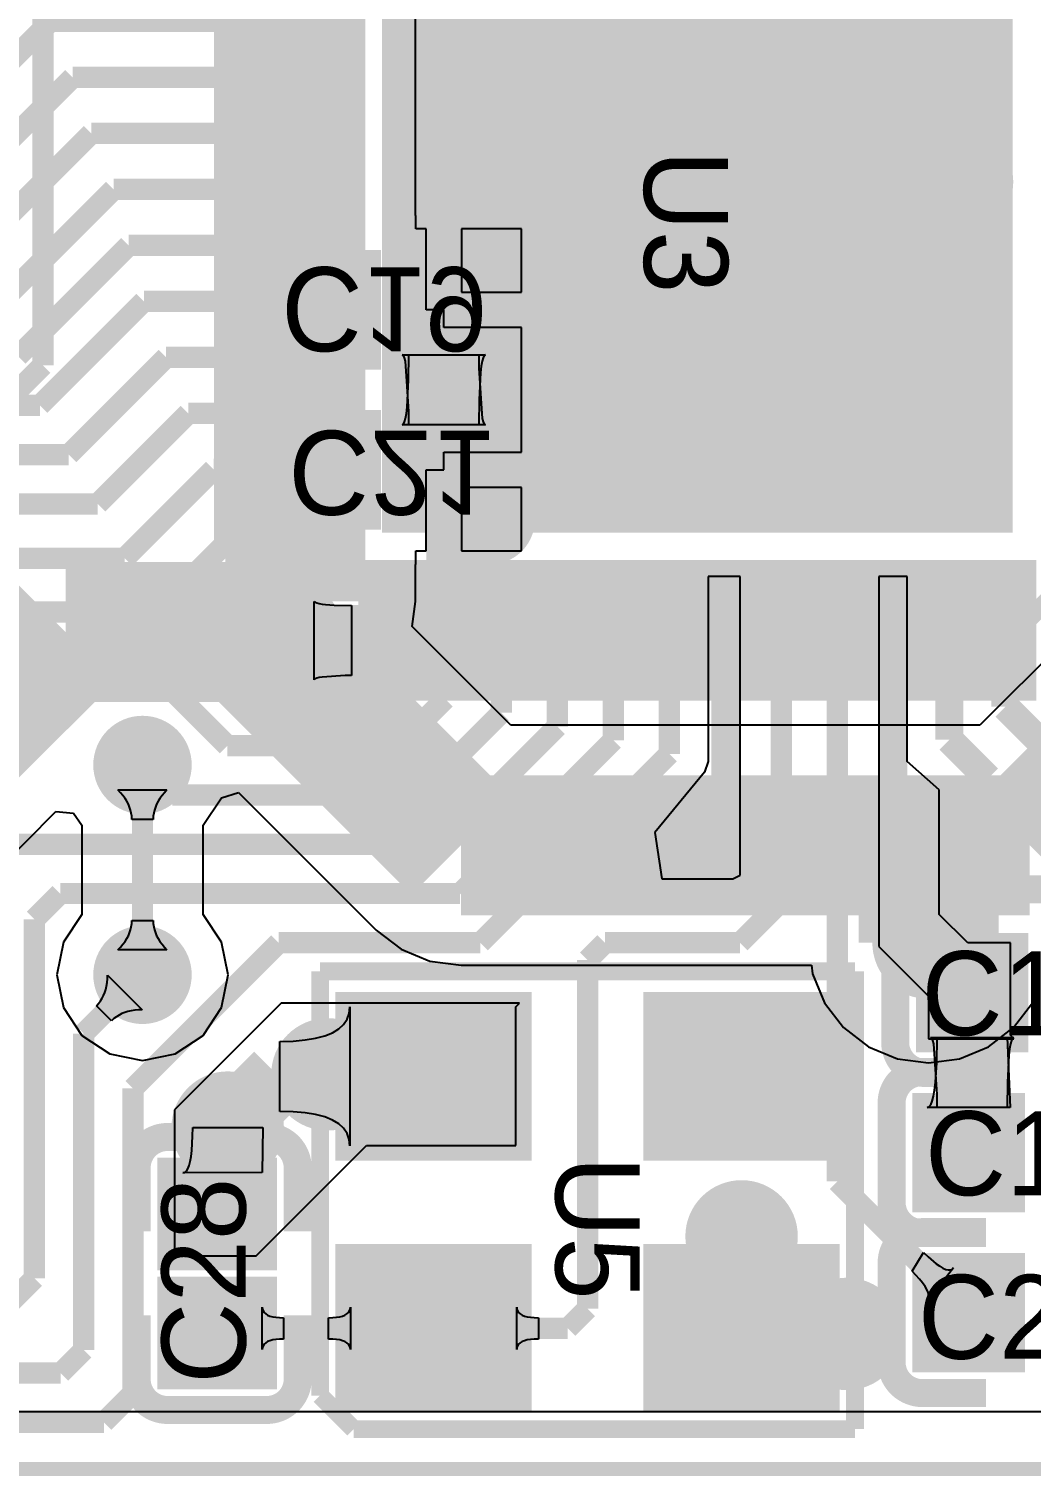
# Model space of a CAD drawing. Extents: x 40.9 to 121.6, y 83.2 to 120.
# Drawn here: x 98.6 to 105.76, y 83.77 to 94.11 of the extents above; entities that cross this region are included whole.
import ezdxf

# ---------------------------------------------------------------- set-up
doc = ezdxf.new("R2010")
doc.units = 0
for name, color, linetype in [('BOTTOMLAYER', 5, 'CONTINUOUS'), ('BOTTOMOVERLAY', 54, 'CONTINUOUS'), ('BOTTOMPASTE', 16, 'CONTINUOUS'), ('BOTTOMSOLDER', 6, 'CONTINUOUS'), ('KEEPOUTLAYER', 6, 'CONTINUOUS'), ('MULTILAYER', 9, 'CONTINUOUS'), ('TOPLAYER', 1, 'CONTINUOUS'), ('TOPOVERLAY', 2, 'CONTINUOUS'), ('TOPPASTE', 8, 'CONTINUOUS'), ('TOPSOLDER', 216, 'CONTINUOUS')]:
    doc.layers.add(name, color=color, linetype=linetype)

msp = doc.modelspace()

# ---------------------------------------------------------------- linework, layer by layer
at = {"layer": 'BOTTOMLAYER'}
for p, q in [((101.365134, 92.775397), (101.365134, 96.29188)), ((101.367798, 92.775397), (101.365134, 92.775397)), ((101.367798, 92.679398), (101.367798, 92.775397)), ((101.4408, 92.679398), (101.367798, 92.679398)), ((101.4408, 92.100397), (101.4408, 92.679398)), ((102.1218, 92.679398), (101.6948, 92.679398)), ((101.6948, 92.679398), (101.6948, 92.227397)), ((102.1218, 92.227397), (102.1218, 92.679398)), ((101.6948, 92.227397), (102.1218, 92.227397)), ((101.5678, 92.100397), (101.4408, 92.100397)), ((101.5678, 91.973397), (101.5678, 92.100397)), ((102.1218, 91.973397), (101.5678, 91.973397)), ((102.1218, 91.521397), (102.1218, 91.973397)), ((101.27977, 91.773446), (101.270849, 91.778445)), ((101.270849, 91.778445), (101.864752, 91.778445)), ((101.287753, 91.758445), (101.27977, 91.773446)), ((101.294794, 91.733446), (101.287753, 91.758445)), ((101.317331, 91.373447), (101.294794, 91.733446)), ((101.315924, 91.599355), (101.317801, 91.779354)), ((101.317801, 91.779354), (101.8178, 91.779354)), ((101.8178, 91.779354), (101.81827, 91.684353)), ((101.834704, 91.698445), (101.829537, 91.653446)), ((101.840807, 91.733446), (101.834704, 91.698445)), ((101.847848, 91.758445), (101.840807, 91.733446)), ((101.855831, 91.773446), (101.847848, 91.758445)), ((101.864752, 91.778445), (101.855831, 91.773446)), ((101.306064, 91.404354), (101.315924, 91.599355)), ((101.81827, 91.684353), (101.840807, 91.324354)), ((101.829537, 91.653446), (101.819677, 91.458445)), ((102.1218, 91.084403), (102.1218, 91.521397)), ((101.300897, 91.359355), (101.306064, 91.404354)), ((101.819677, 91.458445), (101.8178, 91.278446)), ((101.270849, 91.279355), (101.27977, 91.284354)), ((101.864752, 91.279355), (101.270849, 91.279355)), ((101.27977, 91.284354), (101.287753, 91.299355)), ((101.287753, 91.299355), (101.294794, 91.324354)), ((101.294794, 91.324354), (101.300897, 91.359355)), ((101.317801, 91.278446), (101.317331, 91.373447)), ((101.8178, 91.278446), (101.317801, 91.278446)), ((101.840807, 91.324354), (101.847848, 91.299355)), ((101.847848, 91.299355), (101.855831, 91.284354)), ((101.855831, 91.284354), (101.864752, 91.279355)), ((101.5678, 90.957403), (101.5678, 91.084403)), ((101.5678, 91.084403), (102.1218, 91.084403)), ((101.4408, 90.378402), (101.4408, 90.957403)), ((101.4408, 90.957403), (101.5678, 90.957403)), ((102.1218, 90.830403), (101.6948, 90.830403)), ((101.6948, 90.830403), (101.6948, 90.378402)), ((102.1218, 90.378402), (102.1218, 90.830403)), ((101.367798, 90.282403), (101.367798, 90.378402)), ((101.367798, 90.378402), (101.4408, 90.378402)), ((101.6948, 90.378402), (102.1218, 90.378402)), ((101.365134, 90.0176), (101.365134, 90.282403)), ((101.365134, 90.282403), (101.367798, 90.282403)), ((101.341438, 89.837616), (101.365134, 90.0176)), ((102.04562, 89.133434), (101.341438, 89.837616)), ((105.984873, 89.722127), (105.39618, 89.133434)), ((105.39618, 89.133434), (102.04562, 89.133434)), ((99.25941, 88.6511), (99.240599, 88.670663)), ((99.240599, 88.670663), (99.590601, 88.670663)), ((99.27624, 88.631227), (99.25941, 88.6511)), ((99.291089, 88.611042), (99.27624, 88.631227)), ((99.303959, 88.590544), (99.291089, 88.611042)), ((99.314848, 88.569736), (99.303959, 88.590544)), ((99.527241, 88.590544), (99.516352, 88.569736)), ((99.540111, 88.611042), (99.527241, 88.590544)), ((99.55496, 88.631227), (99.540111, 88.611042)), ((99.57179, 88.6511), (99.55496, 88.631227)), ((99.590601, 88.670663), (99.57179, 88.6511)), ((99.849945, 88.419275), (99.980788, 88.615088)), ((99.980788, 88.615088), (100.10222, 88.651926)), ((100.10222, 88.651926), (101.084273, 87.669873)), ((97.227827, 86.947573), (98.797631, 88.517377)), ((98.797631, 88.517377), (98.924021, 88.504928)), ((98.924021, 88.504928), (98.981255, 88.419275)), ((99.323759, 88.548619), (99.314848, 88.569736)), ((99.33069, 88.527189), (99.323759, 88.548619)), ((99.335638, 88.505449), (99.33069, 88.527189)), ((99.33861, 88.483397), (99.335638, 88.505449)), ((99.495562, 88.505449), (99.49259, 88.483397)), ((99.50051, 88.527189), (99.495562, 88.505449)), ((99.507441, 88.548619), (99.50051, 88.527189)), ((99.516352, 88.569736), (99.507441, 88.548619)), ((98.981255, 88.419275), (98.981255, 87.780525)), ((99.339598, 88.461032), (99.33861, 88.483397)), ((99.491602, 88.461032), (99.339598, 88.461032)), ((99.49259, 88.483397), (99.491602, 88.461032)), ((99.849945, 87.780525), (99.849945, 88.419275)), ((98.981255, 87.780525), (98.850412, 87.584709)), ((99.980788, 87.584709), (99.849945, 87.780525)), ((99.323759, 87.651181), (99.33069, 87.672611)), ((99.33069, 87.672611), (99.335638, 87.694351)), ((99.335638, 87.694351), (99.33861, 87.716403)), ((99.33861, 87.716403), (99.339598, 87.738768)), ((99.339598, 87.738768), (99.491602, 87.738768)), ((99.491602, 87.738768), (99.49259, 87.716403)), ((99.49259, 87.716403), (99.495562, 87.694351)), ((99.495562, 87.694351), (99.50051, 87.672611)), ((99.50051, 87.672611), (99.507441, 87.651181)), ((101.084273, 87.669873), (101.261835, 87.533627)), ((98.850412, 87.584709), (98.803846, 87.3506)), ((99.25941, 87.5487), (99.27624, 87.568573)), ((99.27624, 87.568573), (99.291089, 87.588758)), ((99.291089, 87.588758), (99.303959, 87.609256)), ((99.303959, 87.609256), (99.314848, 87.630063)), ((99.314848, 87.630063), (99.323759, 87.651181)), ((99.507441, 87.651181), (99.516352, 87.630063)), ((99.516352, 87.630063), (99.527241, 87.609256)), ((99.527241, 87.609256), (99.540111, 87.588758)), ((99.540111, 87.588758), (99.55496, 87.568573)), ((99.55496, 87.568573), (99.57179, 87.5487)), ((100.027354, 87.3506), (99.980788, 87.584709)), ((99.240599, 87.529137), (99.25941, 87.5487)), ((99.590601, 87.529137), (99.240599, 87.529137)), ((99.57179, 87.5487), (99.590601, 87.529137)), ((101.261835, 87.533627), (101.468606, 87.447979)), ((98.803846, 87.3506), (98.850412, 87.116491)), ((99.980788, 87.116491), (100.027354, 87.3506)), ((101.468606, 87.447979), (101.6905, 87.418766)), ((101.6905, 87.418766), (104.192786, 87.418766)), ((104.192786, 87.418766), (104.200879, 87.357306)), ((104.200879, 87.357306), (104.286528, 87.150534)), ((104.286528, 87.150534), (104.422773, 86.972973)), ((105.635227, 86.972973), (105.771472, 87.150534)), ((98.850412, 87.116491), (98.983025, 86.918025)), ((99.848175, 86.918025), (99.980788, 87.116491)), ((104.422773, 86.972973), (104.600334, 86.836728)), ((105.457666, 86.836728), (105.635227, 86.972973)), ((98.983025, 86.918025), (99.181491, 86.785412)), ((99.649709, 86.785412), (99.848175, 86.918025)), ((104.600334, 86.836728), (104.807106, 86.751079)), ((105.250894, 86.751079), (105.457666, 86.836728)), ((99.181491, 86.785412), (99.4156, 86.738846)), ((99.4156, 86.738846), (99.649709, 86.785412)), ((104.807106, 86.751079), (105.029, 86.721866)), ((105.029, 86.721866), (105.250894, 86.751079)), ((116.332, 84.227835), (76.2508, 84.227835))]:
    msp.add_line(p, q, dxfattribs=at)
for points, const_width in [([(100.5078, 90.0176), (100.5078, 96.647)], 1.000001), ([(98.7044, 91.704198), (98.7044, 94.996)], 0.152001), ([(101.5678, 90.957403), (101.5678, 92.100397)], 0.499999), ([(95.776801, 88.776599), (98.7044, 91.704198)], 0.152001), ([(96.6216, 87.5538), (98.867001, 89.799201)], 1.000001), ([(98.867001, 89.799201), (100.167399, 89.799201)], 1.000001), ([(100.2284, 89.7382), (101.6905, 88.2761)], 1.000001), ([(105.7513, 88.2761), (106.5911, 89.1159)], 1.000001), ([(99.4156, 87.3506), (99.4156, 88.8492)], 0.152001), ([(101.6905, 88.2761), (103.3637, 88.2761)], 1.000001), ([(103.3637, 88.2761), (105.1052, 88.2761)], 1.000001), ([(105.029, 88.1999), (105.1052, 88.2761)], 1.000001), ([(105.029, 87.5792), (105.029, 88.1999)], 1.000001), ([(105.1052, 88.2761), (105.7513, 88.2761)], 1.000001)]:
    msp.add_lwpolyline(points, dxfattribs=dict(at, const_width=const_width))
for points, const_width in [([(103.2788, 93.8022, 1), (103.5788, 93.8022, 1)], 0.299999), ([(104.1932, 93.8276, 1), (104.4932, 93.8276, 1)], 0.299999), ([(101.45, 93.726, 1), (101.75, 93.726, 1)], 0.299999), ([(102.4152, 93.726, 1), (102.7152, 93.726, 1)], 0.299999), ([(105.0314, 93.7514, 1), (105.3314, 93.7514, 1)], 0.299999), ([(102.3644, 93.0148, 1), (102.6644, 93.0148, 1)], 0.299999), ([(103.2534, 93.0402, 1), (103.5534, 93.0402, 1)], 0.299999), ([(104.117, 93.0402, 1), (104.417, 93.0402, 1)], 0.299999), ([(105.0822, 93.0148, 1), (105.3822, 93.0148, 1)], 0.299999), ([(101.4246, 92.8878, 1), (101.7246, 92.8878, 1)], 0.299999), ([(102.1612, 92.1512, 1), (102.4612, 92.1512, 1)], 0.299999), ([(103.1518, 92.1766, 1), (103.4518, 92.1766, 1)], 0.299999), ([(104.0408, 92.1766, 1), (104.3408, 92.1766, 1)], 0.299999), ([(104.9552, 92.075, 1), (105.2552, 92.075, 1)], 0.299999), ([(101.4246, 91.5924, 1), (101.7246, 91.5924, 1)], 0.299999), ([(103.101, 91.2368, 1), (103.401, 91.2368, 1)], 0.299999), ([(103.99, 91.2622, 1), (104.29, 91.2622, 1)], 0.299999), ([(102.2882, 91.1606, 1), (102.5882, 91.1606, 1)], 0.299999), ([(104.9044, 91.1352, 1), (105.2044, 91.1352, 1)], 0.299999), ([(100.1554, 89.7382, 1), (100.5554, 89.7382, 1)], 0.399999), ([(99.290602, 88.8492, 1), (99.540598, 88.8492, 1)], 0.249999), ([(103.2137, 88.2761, 1), (103.5137, 88.2761, 1)], 0.299999), ([(104.879, 87.5792, 1), (105.179, 87.5792, 1)], 0.299999), ([(99.290602, 87.3506, 1), (99.540598, 87.3506, 1)], 0.249999), ([(100.5864, 86.6394, 1), (100.8864, 86.6394, 1)], 0.299999), ([(99.873994, 86.259111, 1), (100.173993, 86.259111, 1)], 0.299999), ([(103.543801, 85.482001, 1), (103.8438, 85.482001, 1)], 0.299999), ([(104.2948, 84.7852, 1), (104.5948, 84.7852, 1)], 0.299999)]:
    msp.add_lwpolyline(points, format="xyb", close=True, dxfattribs=dict(at, const_width=const_width))
for points in [[(101.4408, 90.378402), (102.1218, 90.378402), (101.4408, 92.679398), (102.1218, 92.679398)], [(100.4178, 91.775397), (101.017799, 91.775397), (100.4178, 92.425398), (101.017799, 92.425398)], [(101.267801, 91.775397), (101.8678, 91.775397), (101.267801, 92.425398), (101.8678, 92.425398)], [(101.017799, 91.282403), (100.4178, 91.282403), (101.017799, 90.632402), (100.4178, 90.632402)], [(101.8678, 91.282403), (101.267801, 91.282403), (101.8678, 90.632402), (101.267801, 90.632402)]]:
    msp.add_solid(points, dxfattribs=at)
at = {"layer": 'BOTTOMOVERLAY', "const_width": 0.2}
for points in [[(100.167798, 92.455395, -0.414214), (100.387798, 92.675395)], [(101.897797, 92.675403, -0.414214), (102.117797, 92.455403)], [(100.387798, 91.5254, -0.414214), (100.167798, 91.745399)], [(102.117797, 91.745402, -0.414214), (101.897797, 91.525402)], [(100.167803, 91.312398, -0.414214), (100.387803, 91.532398)], [(101.897802, 91.5324, -0.414214), (102.117802, 91.312401)], [(100.387803, 90.382397, -0.414214), (100.167803, 90.602397)], [(102.117802, 90.602405, -0.414214), (101.897802, 90.382405)]]:
    msp.add_lwpolyline(points, format="xyb", dxfattribs=at)
at = {"layer": 'BOTTOMOVERLAY', "const_width": 0.1}
for points in [[(100.337798, 92.675395, 1), (100.437798, 92.675395, 1)], [(101.847797, 92.675403, 1), (101.947797, 92.675403, 1)], [(100.117798, 92.455395, 1), (100.217798, 92.455395, 1)], [(102.067797, 92.455403, 1), (102.167797, 92.455403, 1)], [(100.117798, 91.745399, 1), (100.217798, 91.745399, 1)], [(102.067797, 91.745402, 1), (102.167797, 91.745402, 1)], [(100.337798, 91.5254, 1), (100.437798, 91.5254, 1)], [(100.337803, 91.532398, 1), (100.437803, 91.532398, 1)], [(101.847797, 91.525402, 1), (101.947797, 91.525402, 1)], [(101.847802, 91.5324, 1), (101.947802, 91.5324, 1)], [(100.117803, 91.312398, 1), (100.217803, 91.312398, 1)], [(102.067802, 91.312401, 1), (102.167802, 91.312401, 1)], [(100.117803, 90.602397, 1), (100.217803, 90.602397, 1)], [(102.067802, 90.602405, 1), (102.167802, 90.602405, 1)], [(100.337803, 90.382397, 1), (100.437803, 90.382397, 1)], [(101.847802, 90.382405, 1), (101.947802, 90.382405, 1)]]:
    msp.add_lwpolyline(points, format="xyb", close=True, dxfattribs=at)
at = {"layer": 'BOTTOMOVERLAY', "const_width": 0.2}
for points in [[(100.392801, 92.675398), (100.842803, 92.675398)], [(101.442799, 92.6754), (101.892801, 92.6754)], [(100.167803, 91.745399), (100.167803, 92.455395)], [(102.117797, 91.745405), (102.117797, 92.455401)], [(100.392799, 91.5254), (100.842801, 91.5254)], [(100.392801, 91.532398), (100.842803, 91.532398)], [(101.442797, 91.525402), (101.892798, 91.525402)], [(101.442799, 91.5324), (101.892801, 91.5324)], [(100.167803, 90.602399), (100.167803, 91.312395)], [(102.117797, 90.602405), (102.117797, 91.312401)], [(100.392799, 90.3824), (100.842801, 90.3824)], [(101.442797, 90.382402), (101.892798, 90.382402)]]:
    msp.add_lwpolyline(points, dxfattribs=at)
at = {"layer": 'BOTTOMPASTE'}
for points in [[(100.4178, 91.775397), (101.017799, 91.775397), (100.4178, 92.425398), (101.017799, 92.425398)], [(101.267801, 91.775397), (101.8678, 91.775397), (101.267801, 92.425398), (101.8678, 92.425398)], [(101.017799, 91.282403), (100.4178, 91.282403), (101.017799, 90.632402), (100.4178, 90.632402)], [(101.8678, 91.282403), (101.267801, 91.282403), (101.8678, 90.632402), (101.267801, 90.632402)]]:
    msp.add_solid(points, dxfattribs=at)
at = {"layer": 'BOTTOMSOLDER'}
for points, const_width in [([(103.228, 93.8022, 1), (103.6296, 93.8022, 1)], 0.401599), ([(104.1424, 93.8276, 1), (104.544, 93.8276, 1)], 0.401599), ([(101.3992, 93.726, 1), (101.8008, 93.726, 1)], 0.401599), ([(102.3644, 93.726, 1), (102.766, 93.726, 1)], 0.401599), ([(104.9806, 93.7514, 1), (105.3822, 93.7514, 1)], 0.401599), ([(102.3136, 93.0148, 1), (102.7152, 93.0148, 1)], 0.401599), ([(103.2026, 93.0402, 1), (103.6042, 93.0402, 1)], 0.401599), ([(104.0662, 93.0402, 1), (104.4678, 93.0402, 1)], 0.401599), ([(105.0314, 93.0148, 1), (105.433, 93.0148, 1)], 0.401599), ([(101.3738, 92.8878, 1), (101.7754, 92.8878, 1)], 0.401599), ([(102.1104, 92.1512, 1), (102.512, 92.1512, 1)], 0.401599), ([(103.101, 92.1766, 1), (103.5026, 92.1766, 1)], 0.401599), ([(103.99, 92.1766, 1), (104.3916, 92.1766, 1)], 0.401599), ([(104.9044, 92.075, 1), (105.306, 92.075, 1)], 0.401599), ([(101.3738, 91.5924, 1), (101.7754, 91.5924, 1)], 0.401599), ([(103.0502, 91.2368, 1), (103.4518, 91.2368, 1)], 0.401599), ([(103.9392, 91.2622, 1), (104.3408, 91.2622, 1)], 0.401599), ([(102.2374, 91.1606, 1), (102.639, 91.1606, 1)], 0.401599), ([(104.8536, 91.1352, 1), (105.2552, 91.1352, 1)], 0.401599), ([(100.1046, 89.7382, 1), (100.6062, 89.7382, 1)], 0.501599), ([(99.239802, 88.8492, 1), (99.591398, 88.8492, 1)], 0.351599), ([(103.1629, 88.2761, 1), (103.564499, 88.2761, 1)], 0.401599), ([(104.8282, 87.5792, 1), (105.2298, 87.5792, 1)], 0.401599), ([(99.239802, 87.3506, 1), (99.591398, 87.3506, 1)], 0.351599), ([(100.5356, 86.6394, 1), (100.9372, 86.6394, 1)], 0.401599), ([(99.823194, 86.259111, 1), (100.224793, 86.259111, 1)], 0.401599), ([(103.493001, 85.482001, 1), (103.8946, 85.482001, 1)], 0.401599), ([(104.244, 84.7852, 1), (104.6456, 84.7852, 1)], 0.401599)]:
    msp.add_lwpolyline(points, format="xyb", close=True, dxfattribs=dict(at, const_width=const_width))
for points in [[(100.3162, 91.673797), (101.119399, 91.673797), (100.3162, 92.526998), (101.119399, 92.526998)], [(101.166201, 91.673797), (101.9694, 91.673797), (101.166201, 92.526998), (101.9694, 92.526998)], [(101.119399, 91.384003), (100.3162, 91.384003), (101.119399, 90.530802), (100.3162, 90.530802)], [(101.9694, 91.384003), (101.166201, 91.384003), (101.9694, 90.530802), (101.166201, 90.530802)]]:
    msp.add_solid(points, dxfattribs=at)
at = {"layer": 'KEEPOUTLAYER', "const_width": 0.1}
msp.add_lwpolyline([(41.0464, 83.82), (121.412, 83.82)], dxfattribs=at)
at = {"layer": 'MULTILAYER'}
for points, const_width in [([(103.2788, 93.8022, 1), (103.5788, 93.8022, 1)], 0.299999), ([(104.1932, 93.8276, 1), (104.4932, 93.8276, 1)], 0.299999), ([(101.45, 93.726, 1), (101.75, 93.726, 1)], 0.299999), ([(102.4152, 93.726, 1), (102.7152, 93.726, 1)], 0.299999), ([(105.0314, 93.7514, 1), (105.3314, 93.7514, 1)], 0.299999), ([(102.3644, 93.0148, 1), (102.6644, 93.0148, 1)], 0.299999), ([(103.2534, 93.0402, 1), (103.5534, 93.0402, 1)], 0.299999), ([(104.117, 93.0402, 1), (104.417, 93.0402, 1)], 0.299999), ([(105.0822, 93.0148, 1), (105.3822, 93.0148, 1)], 0.299999), ([(101.4246, 92.8878, 1), (101.7246, 92.8878, 1)], 0.299999), ([(102.1612, 92.1512, 1), (102.4612, 92.1512, 1)], 0.299999), ([(103.1518, 92.1766, 1), (103.4518, 92.1766, 1)], 0.299999), ([(104.0408, 92.1766, 1), (104.3408, 92.1766, 1)], 0.299999), ([(104.9552, 92.075, 1), (105.2552, 92.075, 1)], 0.299999), ([(101.4246, 91.5924, 1), (101.7246, 91.5924, 1)], 0.299999), ([(103.101, 91.2368, 1), (103.401, 91.2368, 1)], 0.299999), ([(103.99, 91.2622, 1), (104.29, 91.2622, 1)], 0.299999), ([(102.2882, 91.1606, 1), (102.5882, 91.1606, 1)], 0.299999), ([(104.9044, 91.1352, 1), (105.2044, 91.1352, 1)], 0.299999), ([(100.1554, 89.7382, 1), (100.5554, 89.7382, 1)], 0.399999), ([(99.290602, 88.8492, 1), (99.540598, 88.8492, 1)], 0.249999), ([(103.2137, 88.2761, 1), (103.5137, 88.2761, 1)], 0.299999), ([(104.879, 87.5792, 1), (105.179, 87.5792, 1)], 0.299999), ([(99.290602, 87.3506, 1), (99.540598, 87.3506, 1)], 0.249999), ([(100.5864, 86.6394, 1), (100.8864, 86.6394, 1)], 0.299999), ([(99.873994, 86.259111, 1), (100.173993, 86.259111, 1)], 0.299999), ([(103.543801, 85.482001, 1), (103.8438, 85.482001, 1)], 0.299999), ([(104.2948, 84.7852, 1), (104.5948, 84.7852, 1)], 0.299999)]:
    msp.add_lwpolyline(points, format="xyb", close=True, dxfattribs=dict(at, const_width=const_width))
at = {"layer": 'TOPLAYER'}
for p, q in [((103.6828, 90.1954), (103.4542, 90.1954)), ((103.4542, 90.1954), (103.4542, 88.8746)), ((103.6828, 88.0618), (103.6828, 90.1954)), ((104.6734, 90.1954), (104.6734, 87.5538)), ((104.8766, 90.1954), (104.6734, 90.1954)), ((104.8766, 88.8746), (104.8766, 90.1954)), ((100.641059, 89.458201), (100.641059, 90.018199)), ((100.641059, 90.018199), (100.649016, 90.0125)), ((100.649016, 90.0125), (100.661132, 90.007399)), ((100.661132, 90.007399), (100.677401, 90.002901)), ((100.677401, 90.002901), (100.697828, 89.999)), ((100.697828, 89.999), (100.72241, 89.9957)), ((100.72241, 89.9957), (100.78404, 89.9909)), ((100.78404, 89.9909), (100.907652, 89.988199)), ((100.907652, 89.988199), (100.907652, 89.4882)), ((100.649016, 89.4639), (100.641059, 89.458201)), ((100.661132, 89.469001), (100.649016, 89.4639)), ((100.677401, 89.473499), (100.661132, 89.469001)), ((100.697828, 89.4774), (100.677401, 89.473499)), ((100.862293, 89.487901), (100.697828, 89.4774)), ((100.907652, 89.4882), (100.862293, 89.487901)), ((103.4288, 88.7984), (103.0732, 88.3666)), ((103.4542, 88.8746), (103.4288, 88.7984)), ((105.1052, 88.6714), (104.8766, 88.8746)), ((105.1052, 87.7824), (105.1052, 88.6714)), ((103.0732, 88.3666), (103.124, 88.0364)), ((103.124, 88.0364), (103.632, 88.0364)), ((103.632, 88.0364), (103.6828, 88.0618)), ((105.3084, 87.5792), (105.1052, 87.7824)), ((105.6132, 87.5792), (105.3084, 87.5792)), ((105.6132, 86.9188), (105.6132, 87.5792)), ((104.6734, 87.5538), (105.029, 87.1982)), ((99.16508, 87.320966), (99.165613, 87.348101)), ((99.165613, 87.348101), (99.413101, 87.100613)), ((99.146749, 87.224232), (99.153762, 87.246645)), ((99.153762, 87.246645), (99.159154, 87.270239)), ((99.159154, 87.270239), (99.162928, 87.295012)), ((99.162928, 87.295012), (99.16508, 87.320966)), ((99.087384, 87.129864), (99.102497, 87.146379)), ((99.102497, 87.146379), (99.115989, 87.164073)), ((99.115989, 87.164073), (99.127864, 87.182945)), ((99.127864, 87.182945), (99.138115, 87.202998)), ((99.138115, 87.202998), (99.146749, 87.224232)), ((100.4062, 87.1474), (99.6442, 86.3854)), ((102.108, 87.1474), (100.4062, 87.1474)), ((102.0826, 87.122), (102.108, 87.1474)), ((105.029, 87.1982), (105.029, 86.8934)), ((99.194864, 87.022384), (99.087384, 87.129864)), ((99.229073, 87.050989), (99.211379, 87.037497)), ((99.247945, 87.062864), (99.229073, 87.050989)), ((99.267998, 87.073115), (99.247945, 87.062864)), ((99.289232, 87.081749), (99.267998, 87.073115)), ((99.311645, 87.088762), (99.289232, 87.081749)), ((99.335239, 87.094154), (99.311645, 87.088762)), ((99.360012, 87.097928), (99.335239, 87.094154)), ((99.385966, 87.10008), (99.360012, 87.097928)), ((99.413101, 87.100613), (99.385966, 87.10008)), ((100.876849, 87.033049), (100.891848, 87.07503)), ((100.891848, 87.07503), (100.896849, 87.121952)), ((100.896849, 87.121952), (100.896849, 86.12805)), ((102.0826, 86.1314), (102.0826, 87.122)), ((99.211379, 87.037497), (99.194864, 87.022384)), ((100.71685, 86.914512), (100.771848, 86.936737)), ((100.771848, 86.936737), (100.816849, 86.963903)), ((100.816849, 86.963903), (100.851848, 86.996006)), ((100.851848, 86.996006), (100.876849, 87.033049)), ((100.39685, 86.875), (100.491849, 86.877469)), ((100.39685, 86.375001), (100.39685, 86.875)), ((100.491849, 86.877469), (100.57685, 86.884878)), ((100.57685, 86.884878), (100.651848, 86.897225)), ((100.651848, 86.897225), (100.71685, 86.914512)), ((105.029, 86.8934), (105.6386, 86.8934)), ((105.052569, 86.896651), (105.043648, 86.90165)), ((105.043648, 86.90165), (105.637551, 86.90165)), ((105.060552, 86.88165), (105.052569, 86.896651)), ((105.067593, 86.856651), (105.060552, 86.88165)), ((105.09013, 86.496652), (105.067593, 86.856651)), ((105.087707, 86.722555), (105.0906, 86.902554)), ((105.0906, 86.902554), (105.590599, 86.902554)), ((105.590599, 86.902554), (105.612151, 86.402555)), ((105.613606, 86.856651), (105.607503, 86.82165)), ((105.6386, 86.8934), (105.6132, 86.9188)), ((105.620647, 86.88165), (105.613606, 86.856651)), ((105.62863, 86.896651), (105.620647, 86.88165)), ((105.637551, 86.90165), (105.62863, 86.896651)), ((105.602336, 86.776651), (105.592476, 86.581651)), ((105.607503, 86.82165), (105.602336, 86.776651)), ((105.079023, 86.582555), (105.087707, 86.722555)), ((105.064552, 86.482555), (105.072513, 86.527554)), ((105.072513, 86.527554), (105.079023, 86.582555)), ((105.592476, 86.581651), (105.590599, 86.401651)), ((105.031995, 86.407554), (105.044296, 86.422555)), ((105.044296, 86.422555), (105.055147, 86.447554)), ((105.055147, 86.447554), (105.064552, 86.482555)), ((105.0906, 86.401651), (105.09013, 86.496652)), ((99.6442, 86.3854), (99.6442, 85.3694)), ((100.491849, 86.372532), (100.39685, 86.375001)), ((100.57685, 86.365123), (100.491849, 86.372532)), ((100.651848, 86.352776), (100.57685, 86.365123)), ((100.71685, 86.335489), (100.651848, 86.352776)), ((100.771848, 86.313264), (100.71685, 86.335489)), ((105.018248, 86.402555), (105.031995, 86.407554)), ((105.612151, 86.402555), (105.018248, 86.402555)), ((105.590599, 86.401651), (105.0906, 86.401651)), ((99.773293, 86.19777), (99.773994, 86.259111)), ((99.773994, 86.259111), (100.273993, 86.259111)), ((100.273993, 86.259111), (100.27095, 85.938952)), ((100.816849, 86.286099), (100.771848, 86.313264)), ((100.851848, 86.253996), (100.816849, 86.286099)), ((100.876849, 86.216952), (100.851848, 86.253996)), ((100.891848, 86.174971), (100.876849, 86.216952)), ((99.76768, 86.094433), (99.773293, 86.19777)), ((100.2284, 85.344), (101.0158, 86.1314)), ((100.896849, 86.12805), (100.891848, 86.174971)), ((101.0158, 86.1314), (102.0826, 86.1314)), ((99.748736, 85.987799), (99.756453, 86.016894)), ((99.756453, 86.016894), (99.762767, 86.052439)), ((99.762767, 86.052439), (99.76768, 86.094433)), ((99.703834, 85.935904), (99.717164, 85.939203)), ((100.27095, 85.938952), (99.703834, 85.935904)), ((99.717164, 85.939203), (99.729092, 85.948952)), ((99.729092, 85.948952), (99.739615, 85.965152)), ((99.739615, 85.965152), (99.748736, 85.987799)), ((99.6442, 85.3694), (99.6696, 85.344)), ((99.6696, 85.344), (100.2284, 85.344)), ((104.910768, 85.234549), (104.993247, 85.36703)), ((104.993247, 85.36703), (105.0258, 85.335524)), ((105.0258, 85.335524), (105.083534, 85.286144)), ((105.083534, 85.286144), (105.108715, 85.268272)), ((104.965294, 85.175842), (104.910768, 85.234549)), ((105.20821, 85.256502), (105.021296, 85.019586)), ((105.108715, 85.268272), (105.131441, 85.254945)), ((105.131441, 85.254945), (105.151707, 85.246167)), ((105.151707, 85.246167), (105.169518, 85.241933)), ((105.169518, 85.241933), (105.184872, 85.242243)), ((105.184872, 85.242243), (105.19777, 85.247099)), ((105.19777, 85.247099), (105.20821, 85.256502)), ((104.98648, 85.149436), (104.965294, 85.175842)), ((105.003613, 85.124994), (104.98648, 85.149436)), ((105.016691, 85.102515), (105.003613, 85.124994)), ((105.025718, 85.082002), (105.016691, 85.102515)), ((105.030692, 85.063452), (105.025718, 85.082002)), ((100.27095, 84.672998), (100.27095, 84.977)), ((100.27095, 84.977), (100.272469, 84.962561)), ((100.898348, 84.962561), (100.899897, 84.977)), ((100.899897, 84.977), (100.899897, 84.672998)), ((102.087703, 84.672998), (102.087703, 84.977)), ((102.087703, 84.977), (102.089252, 84.962561)), ((105.021296, 85.019586), (105.028482, 85.032243)), ((105.028482, 85.032243), (105.031614, 85.046866)), ((105.031614, 85.046866), (105.030692, 85.063452)), ((100.272469, 84.962561), (100.277031, 84.94964)), ((100.277031, 84.94964), (100.284631, 84.93824)), ((100.284631, 84.93824), (100.295271, 84.928359)), ((100.295271, 84.928359), (100.308951, 84.92)), ((100.308951, 84.92), (100.325669, 84.91316)), ((100.325669, 84.91316), (100.34543, 84.907839)), ((100.34543, 84.907839), (100.368232, 84.904039)), ((100.368232, 84.904039), (100.394071, 84.901761)), ((100.394071, 84.901761), (100.422951, 84.900999)), ((100.422951, 84.900999), (100.422951, 84.749)), ((100.744848, 84.900999), (100.774307, 84.901761)), ((100.744848, 84.749), (100.744848, 84.900999)), ((100.774307, 84.901761), (100.800665, 84.904039)), ((100.800665, 84.904039), (100.823923, 84.907839)), ((100.823923, 84.907839), (100.844081, 84.91316)), ((100.844081, 84.91316), (100.861134, 84.92)), ((100.861134, 84.92), (100.875089, 84.928359)), ((100.875089, 84.928359), (100.885942, 84.93824)), ((100.885942, 84.93824), (100.893695, 84.94964)), ((100.893695, 84.94964), (100.898348, 84.962561)), ((102.089252, 84.962561), (102.093906, 84.94964)), ((102.093906, 84.94964), (102.101658, 84.93824)), ((102.101658, 84.93824), (102.112511, 84.928359)), ((102.112511, 84.928359), (102.126466, 84.92)), ((102.126466, 84.92), (102.143519, 84.91316)), ((102.143519, 84.91316), (102.163677, 84.907839)), ((102.163677, 84.907839), (102.186936, 84.904039)), ((102.186936, 84.904039), (102.213293, 84.901761)), ((102.213293, 84.901761), (102.242752, 84.900999)), ((102.242752, 84.900999), (102.242752, 84.749)), ((100.272469, 84.687438), (100.27095, 84.672998)), ((100.277031, 84.700359), (100.272469, 84.687438)), ((100.284631, 84.711758), (100.277031, 84.700359)), ((100.295271, 84.721639), (100.284631, 84.711758)), ((100.308951, 84.729998), (100.295271, 84.721639)), ((100.325669, 84.736838), (100.308951, 84.729998)), ((100.34543, 84.74216), (100.325669, 84.736838)), ((100.368232, 84.74596), (100.34543, 84.74216)), ((100.394071, 84.748238), (100.368232, 84.74596)), ((100.422951, 84.749), (100.394071, 84.748238)), ((100.774307, 84.748238), (100.744848, 84.749)), ((100.800665, 84.74596), (100.774307, 84.748238)), ((100.823923, 84.74216), (100.800665, 84.74596)), ((100.844081, 84.736838), (100.823923, 84.74216)), ((100.861134, 84.729998), (100.844081, 84.736838)), ((100.875089, 84.721639), (100.861134, 84.729998)), ((100.885942, 84.711758), (100.875089, 84.721639)), ((100.893695, 84.700359), (100.885942, 84.711758)), ((100.898348, 84.687438), (100.893695, 84.700359)), ((100.899897, 84.672998), (100.898348, 84.687438)), ((102.089252, 84.687438), (102.087703, 84.672998)), ((102.093906, 84.700359), (102.089252, 84.687438)), ((102.101658, 84.711758), (102.093906, 84.700359)), ((102.112511, 84.721639), (102.101658, 84.711758)), ((102.126466, 84.729998), (102.112511, 84.721639)), ((102.143519, 84.736838), (102.126466, 84.729998)), ((102.163677, 84.74216), (102.143519, 84.736838)), ((102.186936, 84.74596), (102.163677, 84.74216)), ((102.213293, 84.748238), (102.186936, 84.74596)), ((102.242752, 84.749), (102.213293, 84.748238))]:
    msp.add_line(p, q, dxfattribs=at)
for points, const_width in [([(98.138201, 93.540801), (98.7582, 94.1608)], 0.152001), ([(98.7582, 94.1608), (100.427998, 94.1608)], 0.152001), ([(98.171, 93.0148), (98.917001, 93.760801)], 0.152001), ([(98.917001, 93.760801), (100.428001, 93.760801)], 0.152001), ([(98.163997, 92.474397), (99.050399, 93.360799)], 0.152001), ([(99.050399, 93.360799), (100.427998, 93.360799)], 0.152001), ([(98.370796, 92.122396), (99.2092, 92.9608)], 0.152001), ([(99.2092, 92.9608), (100.428001, 92.9608)], 0.152001), ([(98.526796, 91.770396), (99.3172, 92.5608)], 0.152001), ([(99.3172, 92.5608), (100.428001, 92.5608)], 0.152001), ([(98.682795, 91.418395), (99.425201, 92.160801)], 0.152001), ([(99.425201, 92.160801), (100.427998, 92.160801)], 0.152001), ([(98.889594, 91.066394), (99.583999, 91.760799)], 0.152001), ([(99.583999, 91.760799), (100.428001, 91.760799)], 0.152001), ([(94.702272, 91.418395), (98.682795, 91.418395)], 0.152001), ([(99.096393, 90.714393), (99.7428, 91.3608)], 0.152001), ([(99.7428, 91.3608), (100.427998, 91.3608)], 0.152001), ([(94.927194, 91.066394), (98.889594, 91.066394)], 0.152001), ([(99.2886, 90.325999), (99.923402, 90.960801)], 0.152001), ([(99.923402, 90.960801), (100.428001, 90.960801)], 0.152001), ([(95.337193, 90.714393), (99.096393, 90.714393)], 0.152001), ([(99.5172, 89.9414), (100.136599, 90.560799)], 0.152001), ([(100.136599, 90.560799), (100.428001, 90.560799)], 0.152001), ([(95.837799, 90.325999), (99.2886, 90.325999)], 0.152001), ([(96.7994, 89.9414), (99.5172, 89.9414)], 0.152001), ([(100.3554, 89.7382), (101.0412, 89.7382)], 0.499999), ([(101.578001, 89.320804), (101.578001, 89.810801)], 0.152001), ([(101.977998, 89.222003), (101.977998, 89.810801)], 0.152001), ([(102.377999, 89.124203), (102.377999, 89.810801)], 0.152001), ([(102.778001, 89.026403), (102.778001, 89.810801)], 0.152001), ([(103.178, 88.9286), (103.178, 89.810801)], 0.152001), ([(103.578002, 88.490402), (103.578002, 89.810801)], 0.2), ([(103.977999, 87.874399), (103.977999, 89.810801)], 0.152001), ([(104.378001, 85.874797), (104.378001, 89.810801)], 0.152001), ([(104.778, 88.526587), (104.778, 89.810801)], 0.2), ([(105.177999, 89.030401), (105.177999, 89.810801)], 0.2), ([(105.578001, 89.265399), (105.578001, 89.810801)], 0.2), ([(98.214401, 89.375201), (99.633476, 89.375201)], 0.152001), ([(99.633476, 89.375201), (100.021474, 88.987203)], 0.152001), ([(101.2444, 88.987203), (101.578001, 89.320804)], 0.152001), ([(105.578001, 89.265399), (105.918, 88.9254)], 0.2), ([(101.391197, 88.635202), (101.977998, 89.222003)], 0.152001), ([(101.536998, 88.283202), (102.377999, 89.124203)], 0.152001), ([(105.177999, 89.030401), (105.453998, 88.754402)], 0.2), ([(100.021474, 88.987203), (101.2444, 88.987203)], 0.152001), ([(101.682799, 87.931201), (102.778001, 89.026403)], 0.152001), ([(101.8286, 87.5792), (103.178, 88.9286)], 0.152001), ([(99.4156, 88.8492), (99.629598, 88.635202)], 0.152001), ([(105.453998, 88.138), (105.453998, 88.754402)], 0.2), ([(99.629598, 88.635202), (101.391197, 88.635202)], 0.152001), ([(104.903999, 87.660203), (104.903999, 88.526587)], 0.499999), ([(103.3637, 88.2761), (103.578002, 88.490402)], 0.2), ([(98.494002, 88.283202), (101.536998, 88.283202)], 0.152001), ([(105.453998, 88.138), (105.631798, 87.9602)], 0.2), ([(98.643994, 87.747394), (98.827801, 87.931201)], 0.152001), ([(98.827801, 87.931201), (101.682799, 87.931201)], 0.152001), ([(105.631798, 87.9602), (106.8324, 87.9602)], 0.2), ([(103.6828, 87.5792), (103.977999, 87.874399)], 0.152001), ([(104.903999, 87.660203), (105.3406, 87.223603)], 0.499999), ([(98.643994, 85.181994), (98.643994, 87.747394)], 0.152001), ([(99.347995, 86.539118), (100.388077, 87.5792)], 0.152001), ([(100.388077, 87.5792), (101.8286, 87.5792)], 0.152001), ([(102.5938, 87.4554), (102.7176, 87.5792)], 0.152001), ([(102.7176, 87.5792), (103.6828, 87.5792)], 0.152001), ([(102.5938, 84.9662), (102.5938, 87.4554)], 0.152001), ([(105.3406, 86.106003), (105.3406, 87.223603)], 0.499999), ([(98.995995, 86.930995), (99.4156, 87.3506)], 0.152001), ([(98.995995, 84.670395), (98.995995, 86.930995)], 0.152001), ([(100.023993, 86.259111), (100.389883, 86.625001)], 0.499999), ([(100.389883, 86.625001), (101.4938, 86.625001)], 0.499999), ([(99.347995, 84.361995), (99.347995, 86.539118)], 0.152001), ([(100.023993, 85.691998), (100.023993, 86.259111)], 0.499999), ([(105.3152, 86.080603), (105.3406, 86.106003)], 0.499999), ([(104.378001, 85.874797), (105.3152, 84.937597)], 0.152001), ([(103.693801, 84.824999), (103.693801, 85.482001)], 0.599999), ([(98.3996, 84.9376), (98.643994, 85.181994)], 0.152001), ([(103.7336, 84.7852), (104.4448, 84.7852)], 0.599999), ([(102.452599, 84.824999), (102.5938, 84.9662)], 0.152001), ([(99.923597, 84.8174), (99.931197, 84.824999)], 0.2), ([(99.931197, 84.824999), (101.4938, 84.824999)], 0.152001), ([(101.4938, 84.824999), (102.452599, 84.824999)], 0.152001), ([(98.8314, 84.5058), (98.995995, 84.670395)], 0.152001), ([(90.2716, 84.5058), (98.8314, 84.5058)], 0.152001), ([(99.139799, 84.153799), (99.347995, 84.361995)], 0.152001), ([(88.312201, 84.153799), (99.139799, 84.153799)], 0.152001)]:
    msp.add_lwpolyline(points, dxfattribs=dict(at, const_width=const_width))
for points, const_width in [([(103.2788, 93.8022, 1), (103.5788, 93.8022, 1)], 0.299999), ([(104.1932, 93.8276, 1), (104.4932, 93.8276, 1)], 0.299999), ([(101.45, 93.726, 1), (101.75, 93.726, 1)], 0.299999), ([(102.4152, 93.726, 1), (102.7152, 93.726, 1)], 0.299999), ([(105.0314, 93.7514, 1), (105.3314, 93.7514, 1)], 0.299999), ([(102.3644, 93.0148, 1), (102.6644, 93.0148, 1)], 0.299999), ([(103.2534, 93.0402, 1), (103.5534, 93.0402, 1)], 0.299999), ([(104.117, 93.0402, 1), (104.417, 93.0402, 1)], 0.299999), ([(105.0822, 93.0148, 1), (105.3822, 93.0148, 1)], 0.299999), ([(101.4246, 92.8878, 1), (101.7246, 92.8878, 1)], 0.299999), ([(102.1612, 92.1512, 1), (102.4612, 92.1512, 1)], 0.299999), ([(103.1518, 92.1766, 1), (103.4518, 92.1766, 1)], 0.299999), ([(104.0408, 92.1766, 1), (104.3408, 92.1766, 1)], 0.299999), ([(104.9552, 92.075, 1), (105.2552, 92.075, 1)], 0.299999), ([(101.4246, 91.5924, 1), (101.7246, 91.5924, 1)], 0.299999), ([(103.101, 91.2368, 1), (103.401, 91.2368, 1)], 0.299999), ([(103.99, 91.2622, 1), (104.29, 91.2622, 1)], 0.299999), ([(102.2882, 91.1606, 1), (102.5882, 91.1606, 1)], 0.299999), ([(104.9044, 91.1352, 1), (105.2044, 91.1352, 1)], 0.299999), ([(100.1554, 89.7382, 1), (100.5554, 89.7382, 1)], 0.399999), ([(99.290602, 88.8492, 1), (99.540598, 88.8492, 1)], 0.249999), ([(103.2137, 88.2761, 1), (103.5137, 88.2761, 1)], 0.299999), ([(104.879, 87.5792, 1), (105.179, 87.5792, 1)], 0.299999), ([(99.290602, 87.3506, 1), (99.540598, 87.3506, 1)], 0.249999), ([(100.5864, 86.6394, 1), (100.8864, 86.6394, 1)], 0.299999), ([(99.873994, 86.259111, 1), (100.173993, 86.259111, 1)], 0.299999), ([(103.543801, 85.482001, 1), (103.8438, 85.482001, 1)], 0.299999), ([(104.2948, 84.7852, 1), (104.5948, 84.7852, 1)], 0.299999)]:
    msp.add_lwpolyline(points, format="xyb", close=True, dxfattribs=dict(at, const_width=const_width))
for points in [[(105.527998, 94.910798), (101.228002, 94.910798), (105.527998, 90.610802), (101.228002, 90.610802)], [(100.827997, 94.2808), (100.027999, 94.2808), (100.827997, 94.0408), (100.027999, 94.0408)], [(100.828, 93.8808), (100.028002, 93.8808), (100.828, 93.640801), (100.028002, 93.640801)], [(100.827997, 93.480799), (100.027999, 93.480799), (100.827997, 93.240799), (100.027999, 93.240799)], [(100.828, 93.080799), (100.028002, 93.080799), (100.828, 92.8408), (100.028002, 92.8408)], [(100.828, 92.6808), (100.028002, 92.6808), (100.828, 92.440801), (100.028002, 92.440801)], [(100.827997, 92.280801), (100.027999, 92.280801), (100.827997, 92.040801), (100.027999, 92.040801)], [(100.828, 91.880799), (100.028002, 91.880799), (100.828, 91.6408), (100.028002, 91.6408)], [(100.827997, 91.4808), (100.027999, 91.4808), (100.827997, 91.2408), (100.027999, 91.2408)], [(100.828, 91.080801), (100.028002, 91.080801), (100.828, 90.840801), (100.028002, 90.840801)], [(100.828, 90.680799), (100.028002, 90.680799), (100.828, 90.4408), (100.028002, 90.4408)], [(101.058, 90.2108), (101.058, 89.410802), (101.297999, 90.2108), (101.297999, 89.410802)], [(101.458001, 90.2108), (101.458001, 89.410802), (101.698001, 90.2108), (101.698001, 89.410802)], [(101.857998, 90.2108), (101.857998, 89.410802), (102.097997, 90.2108), (102.097997, 89.410802)], [(102.258, 90.2108), (102.258, 89.410802), (102.497999, 90.2108), (102.497999, 89.410802)], [(102.658001, 90.2108), (102.658001, 89.410802), (102.898001, 90.2108), (102.898001, 89.410802)], [(103.058001, 90.2108), (103.058001, 89.410802), (103.298, 90.2108), (103.298, 89.410802)], [(103.458002, 90.2108), (103.458002, 89.410802), (103.698002, 90.2108), (103.698002, 89.410802)], [(103.857999, 90.2108), (103.857999, 89.410802), (104.097999, 90.2108), (104.097999, 89.410802)], [(104.258001, 90.2108), (104.258001, 89.410802), (104.498, 90.2108), (104.498, 89.410802)], [(104.658, 90.2108), (104.658, 89.410802), (104.897999, 90.2108), (104.897999, 89.410802)], [(105.057999, 90.2108), (105.057999, 89.410802), (105.297999, 90.2108), (105.297999, 89.410802)], [(105.458001, 90.2108), (105.458001, 89.410802), (105.698, 90.2108), (105.698, 89.410802)], [(99.9744, 89.4588), (101.177999, 89.4588), (99.9744, 89.9922), (101.177999, 89.9922)], [(105.0406, 86.898602), (105.640599, 86.898602), (105.0406, 87.548603), (105.640599, 87.548603)], [(100.893801, 86.125002), (102.093799, 86.125002), (100.893801, 87.125), (102.093799, 87.125)], [(103.093802, 86.125002), (104.2938, 86.125002), (103.093802, 87.125), (104.2938, 87.125)], [(103.8352, 86.1314), (104.4448, 86.1314), (103.8352, 87.122), (104.4448, 87.122)], [(105.0152, 85.755602), (105.615199, 85.755602), (105.0152, 86.405603), (105.615199, 86.405603)], [(100.273998, 85.342001), (100.273998, 85.942), (99.623997, 85.342001), (99.623997, 85.942)], [(100.893801, 84.325), (102.093799, 84.325), (100.893801, 85.324998), (102.093799, 85.324998)], [(103.093802, 84.325), (104.2938, 84.325), (103.093802, 85.324998), (104.2938, 85.324998)], [(105.615199, 85.262598), (105.0152, 85.262598), (105.615199, 84.612597), (105.0152, 84.612597)], [(100.273998, 84.492), (100.273998, 85.091999), (99.623997, 84.492), (99.623997, 85.091999)]]:
    msp.add_solid(points, dxfattribs=at)
at = {"layer": 'TOPOVERLAY'}
for points, const_width in [([(100.427998, 89.810801), (100.428001, 95.710799)], 0.127), ([(105.664, 89.810801), (106.327999, 90.4748)], 0.127), ([(100.427998, 89.810801), (105.664, 89.810801)], 0.127), ([(105.015599, 87.7986), (105.465601, 87.7986)], 0.2), ([(104.790603, 86.868605), (104.790603, 87.578601)], 0.2), ([(100.683799, 84.345), (100.683799, 87.374999)], 0.127), ([(100.683799, 87.374999), (104.503802, 87.374999)], 0.127), ([(104.503802, 84.105001), (104.503802, 87.374999)], 0.127), ([(104.990199, 86.6556), (105.440201, 86.6556)], 0.2), ([(105.015601, 86.648602), (105.465603, 86.648602)], 0.2), ([(104.765203, 85.725605), (104.765203, 86.435601)], 0.2), ([(99.594005, 86.191997), (100.304001, 86.191997)], 0.2), ([(99.374002, 85.516997), (99.374002, 85.966998)], 0.2), ([(100.524, 85.516999), (100.524, 85.967001)], 0.2), ([(104.990199, 85.5126), (105.440201, 85.5126)], 0.2), ([(104.990201, 85.505602), (105.440203, 85.505602)], 0.2), ([(104.765203, 84.582605), (104.765203, 85.292601)], 0.2), ([(99.374, 84.466999), (99.374, 84.917001)], 0.2), ([(100.523998, 84.467001), (100.523998, 84.917003)], 0.2), ([(104.990201, 84.362602), (105.440203, 84.362602)], 0.2), ([(100.683799, 84.345), (100.923801, 84.105001)], 0.127), ([(99.593999, 84.242003), (100.303995, 84.242003)], 0.2), ([(100.923801, 84.105001), (104.503802, 84.105001)], 0.127)]:
    msp.add_lwpolyline(points, dxfattribs=dict(at, const_width=const_width))
at = {"layer": 'TOPOVERLAY', "const_width": 0.2}
for points in [[(104.790598, 87.578601, -0.414214), (105.010598, 87.7986)], [(105.010598, 86.648605, -0.414214), (104.790598, 86.868605)], [(104.765198, 86.435601, -0.414214), (104.985198, 86.6556)], [(99.374002, 85.971997, -0.414214), (99.594002, 86.191997)], [(100.304003, 86.191997, -0.414214), (100.524003, 85.971997)], [(104.985198, 85.505605, -0.414214), (104.765198, 85.725605)], [(104.765203, 85.292603, -0.414214), (104.985203, 85.512603)], [(104.985203, 84.362602, -0.414214), (104.765203, 84.582602)], [(99.593999, 84.241998, -0.414214), (99.374, 84.461998)], [(100.523995, 84.461998, -0.414214), (100.303995, 84.241998)]]:
    msp.add_lwpolyline(points, format="xyb", dxfattribs=at)
at = {"layer": 'TOPOVERLAY', "const_width": 0.1}
for points in [[(104.960598, 87.7986, 1), (105.060598, 87.7986, 1)], [(104.740598, 87.578601, 1), (104.840598, 87.578601, 1)], [(104.740598, 86.868605, 1), (104.840598, 86.868605, 1)], [(104.935198, 86.6556, 1), (105.035198, 86.6556, 1)], [(104.960598, 86.648605, 1), (105.060598, 86.648605, 1)], [(104.715198, 86.435601, 1), (104.815198, 86.435601, 1)], [(99.544002, 86.191997, 1), (99.644002, 86.191997, 1)], [(100.254003, 86.191997, 1), (100.354003, 86.191997, 1)], [(99.324003, 85.971997, 1), (99.424002, 85.971997, 1)], [(100.474003, 85.971997, 1), (100.574003, 85.971997, 1)], [(104.715198, 85.725605, 1), (104.815198, 85.725605, 1)], [(104.935198, 85.505605, 1), (105.035198, 85.505605, 1)], [(104.935203, 85.512603, 1), (105.035203, 85.512603, 1)], [(104.715203, 85.292603, 1), (104.815203, 85.292603, 1)], [(104.715203, 84.582602, 1), (104.815203, 84.582602, 1)], [(99.324, 84.461998, 1), (99.424, 84.461998, 1)], [(100.473995, 84.461998, 1), (100.573995, 84.461998, 1)], [(104.935203, 84.362602, 1), (105.035203, 84.362602, 1)], [(99.544, 84.241998, 1), (99.643999, 84.241998, 1)], [(100.253996, 84.241998, 1), (100.353995, 84.241998, 1)]]:
    msp.add_lwpolyline(points, format="xyb", close=True, dxfattribs=at)
at = {"layer": 'TOPPASTE'}
for points in [[(105.527998, 94.910798), (101.228002, 94.910798), (105.527998, 90.610802), (101.228002, 90.610802)], [(100.827997, 94.2808), (100.027999, 94.2808), (100.827997, 94.0408), (100.027999, 94.0408)], [(100.828, 93.8808), (100.028002, 93.8808), (100.828, 93.640801), (100.028002, 93.640801)], [(100.827997, 93.480799), (100.027999, 93.480799), (100.827997, 93.240799), (100.027999, 93.240799)], [(100.828, 93.080799), (100.028002, 93.080799), (100.828, 92.8408), (100.028002, 92.8408)], [(100.828, 92.6808), (100.028002, 92.6808), (100.828, 92.440801), (100.028002, 92.440801)], [(100.827997, 92.280801), (100.027999, 92.280801), (100.827997, 92.040801), (100.027999, 92.040801)], [(100.828, 91.880799), (100.028002, 91.880799), (100.828, 91.6408), (100.028002, 91.6408)], [(100.827997, 91.4808), (100.027999, 91.4808), (100.827997, 91.2408), (100.027999, 91.2408)], [(100.828, 91.080801), (100.028002, 91.080801), (100.828, 90.840801), (100.028002, 90.840801)], [(100.828, 90.680799), (100.028002, 90.680799), (100.828, 90.4408), (100.028002, 90.4408)], [(101.058, 90.2108), (101.058, 89.410802), (101.297999, 90.2108), (101.297999, 89.410802)], [(101.458001, 90.2108), (101.458001, 89.410802), (101.698001, 90.2108), (101.698001, 89.410802)], [(101.857998, 90.2108), (101.857998, 89.410802), (102.097997, 90.2108), (102.097997, 89.410802)], [(102.258, 90.2108), (102.258, 89.410802), (102.497999, 90.2108), (102.497999, 89.410802)], [(102.658001, 90.2108), (102.658001, 89.410802), (102.898001, 90.2108), (102.898001, 89.410802)], [(103.058001, 90.2108), (103.058001, 89.410802), (103.298, 90.2108), (103.298, 89.410802)], [(103.458002, 90.2108), (103.458002, 89.410802), (103.698002, 90.2108), (103.698002, 89.410802)], [(103.857999, 90.2108), (103.857999, 89.410802), (104.097999, 90.2108), (104.097999, 89.410802)], [(104.258001, 90.2108), (104.258001, 89.410802), (104.498, 90.2108), (104.498, 89.410802)], [(104.658, 90.2108), (104.658, 89.410802), (104.897999, 90.2108), (104.897999, 89.410802)], [(105.057999, 90.2108), (105.057999, 89.410802), (105.297999, 90.2108), (105.297999, 89.410802)], [(105.458001, 90.2108), (105.458001, 89.410802), (105.698, 90.2108), (105.698, 89.410802)], [(105.0406, 86.898602), (105.640599, 86.898602), (105.0406, 87.548603), (105.640599, 87.548603)], [(100.893801, 86.125002), (102.093799, 86.125002), (100.893801, 87.125), (102.093799, 87.125)], [(103.093802, 86.125002), (104.2938, 86.125002), (103.093802, 87.125), (104.2938, 87.125)], [(105.0152, 85.755602), (105.615199, 85.755602), (105.0152, 86.405603), (105.615199, 86.405603)], [(100.273998, 85.342001), (100.273998, 85.942), (99.623997, 85.342001), (99.623997, 85.942)], [(100.893801, 84.325), (102.093799, 84.325), (100.893801, 85.324998), (102.093799, 85.324998)], [(103.093802, 84.325), (104.2938, 84.325), (103.093802, 85.324998), (104.2938, 85.324998)], [(105.615199, 85.262598), (105.0152, 85.262598), (105.615199, 84.612597), (105.0152, 84.612597)], [(100.273998, 84.492), (100.273998, 85.091999), (99.623997, 84.492), (99.623997, 85.091999)]]:
    msp.add_solid(points, dxfattribs=at)
at = {"layer": 'TOPSOLDER'}
for points, const_width in [([(103.228, 93.8022, 1), (103.6296, 93.8022, 1)], 0.401599), ([(104.1424, 93.8276, 1), (104.544, 93.8276, 1)], 0.401599), ([(101.3992, 93.726, 1), (101.8008, 93.726, 1)], 0.401599), ([(102.3644, 93.726, 1), (102.766, 93.726, 1)], 0.401599), ([(104.9806, 93.7514, 1), (105.3822, 93.7514, 1)], 0.401599), ([(102.3136, 93.0148, 1), (102.7152, 93.0148, 1)], 0.401599), ([(103.2026, 93.0402, 1), (103.6042, 93.0402, 1)], 0.401599), ([(104.0662, 93.0402, 1), (104.4678, 93.0402, 1)], 0.401599), ([(105.0314, 93.0148, 1), (105.433, 93.0148, 1)], 0.401599), ([(101.3738, 92.8878, 1), (101.7754, 92.8878, 1)], 0.401599), ([(102.1104, 92.1512, 1), (102.512, 92.1512, 1)], 0.401599), ([(103.101, 92.1766, 1), (103.5026, 92.1766, 1)], 0.401599), ([(103.99, 92.1766, 1), (104.3916, 92.1766, 1)], 0.401599), ([(104.9044, 92.075, 1), (105.306, 92.075, 1)], 0.401599), ([(101.3738, 91.5924, 1), (101.7754, 91.5924, 1)], 0.401599), ([(103.0502, 91.2368, 1), (103.4518, 91.2368, 1)], 0.401599), ([(103.9392, 91.2622, 1), (104.3408, 91.2622, 1)], 0.401599), ([(102.2374, 91.1606, 1), (102.639, 91.1606, 1)], 0.401599), ([(104.8536, 91.1352, 1), (105.2552, 91.1352, 1)], 0.401599), ([(100.1046, 89.7382, 1), (100.6062, 89.7382, 1)], 0.501599), ([(99.239802, 88.8492, 1), (99.591398, 88.8492, 1)], 0.351599), ([(103.1629, 88.2761, 1), (103.564499, 88.2761, 1)], 0.401599), ([(104.8282, 87.5792, 1), (105.2298, 87.5792, 1)], 0.401599), ([(99.239802, 87.3506, 1), (99.591398, 87.3506, 1)], 0.351599), ([(100.5356, 86.6394, 1), (100.9372, 86.6394, 1)], 0.401599), ([(99.823194, 86.259111, 1), (100.224793, 86.259111, 1)], 0.401599), ([(103.493001, 85.482001, 1), (103.8946, 85.482001, 1)], 0.401599), ([(104.244, 84.7852, 1), (104.6456, 84.7852, 1)], 0.401599)]:
    msp.add_lwpolyline(points, format="xyb", close=True, dxfattribs=dict(at, const_width=const_width))
for points in [[(105.629598, 95.012398), (101.126402, 95.012398), (105.629598, 90.509202), (101.126402, 90.509202)], [(100.929597, 94.382399), (99.926399, 94.382399), (100.929597, 93.9392), (99.926399, 93.9392)], [(100.9296, 93.9824), (99.926402, 93.9824), (100.9296, 93.539201), (99.926402, 93.539201)], [(100.929597, 93.582399), (99.926399, 93.582399), (100.929597, 93.139199), (99.926399, 93.139199)], [(100.9296, 93.182399), (99.926402, 93.182399), (100.9296, 92.7392), (99.926402, 92.7392)], [(100.9296, 92.7824), (99.926402, 92.7824), (100.9296, 92.339201), (99.926402, 92.339201)], [(100.929597, 92.382401), (99.926399, 92.382401), (100.929597, 91.939201), (99.926399, 91.939201)], [(100.9296, 91.982399), (99.926402, 91.982399), (100.9296, 91.5392), (99.926402, 91.5392)], [(100.929597, 91.5824), (99.926399, 91.5824), (100.929597, 91.139201), (99.926399, 91.139201)], [(100.9296, 91.182401), (99.926402, 91.182401), (100.9296, 90.739201), (99.926402, 90.739201)], [(100.9296, 90.782399), (99.926402, 90.782399), (100.9296, 90.3392), (99.926402, 90.3392)], [(100.9564, 90.3124), (100.9564, 89.309202), (101.399599, 90.3124), (101.399599, 89.309202)], [(101.356401, 90.3124), (101.356401, 89.309202), (101.799601, 90.3124), (101.799601, 89.309202)], [(101.756398, 90.3124), (101.756398, 89.309202), (102.199597, 90.3124), (102.199597, 89.309202)], [(102.1564, 90.3124), (102.1564, 89.309202), (102.599599, 90.3124), (102.599599, 89.309202)], [(102.556401, 90.3124), (102.556401, 89.309202), (102.999601, 90.3124), (102.999601, 89.309202)], [(102.956401, 90.3124), (102.956401, 89.309202), (103.3996, 90.3124), (103.3996, 89.309202)], [(103.356402, 90.3124), (103.356402, 89.309202), (103.799602, 90.3124), (103.799602, 89.309202)], [(103.756399, 90.3124), (103.756399, 89.309202), (104.199599, 90.3124), (104.199599, 89.309202)], [(104.156401, 90.3124), (104.156401, 89.309202), (104.5996, 90.3124), (104.5996, 89.309202)], [(104.5564, 90.3124), (104.5564, 89.309202), (104.999599, 90.3124), (104.999599, 89.309202)], [(104.956399, 90.3124), (104.956399, 89.309202), (105.399599, 90.3124), (105.399599, 89.309202)], [(105.356401, 90.3124), (105.356401, 89.309202), (105.7996, 90.3124), (105.7996, 89.309202)], [(104.939, 86.797002), (105.742199, 86.797002), (104.939, 87.650203), (105.742199, 87.650203)], [(100.792201, 86.023402), (102.195399, 86.023402), (100.792201, 87.2266), (102.195399, 87.2266)], [(102.992202, 86.023402), (104.3954, 86.023402), (102.992202, 87.2266), (104.3954, 87.2266)], [(104.9136, 85.654002), (105.716799, 85.654002), (104.9136, 86.507203), (105.716799, 86.507203)], [(100.375598, 85.240401), (100.375598, 86.0436), (99.522397, 85.240401), (99.522397, 86.0436)], [(100.792201, 84.2234), (102.195399, 84.2234), (100.792201, 85.426598), (102.195399, 85.426598)], [(102.992202, 84.2234), (104.3954, 84.2234), (102.992202, 85.426598), (104.3954, 85.426598)], [(105.716799, 85.364198), (104.9136, 85.364198), (105.716799, 84.510997), (104.9136, 84.510997)], [(100.375598, 84.3904), (100.375598, 85.193599), (99.522397, 84.3904), (99.522397, 85.193599)]]:
    msp.add_solid(points, dxfattribs=at)

# ---------------------------------------------------------------- texts
at = {"layer": 'BOTTOMOVERLAY', "text_generation_flag": 2}
for s, p in [('C19', (100.4062, 92.4052)), ('C21', (100.457, 91.2368))]:
    msp.add_text(s, height=0.599999, rotation=180, dxfattribs=at).set_placement(p)
at = {"layer": 'TOPOVERLAY'}
for s, rotation, p in [('U3', 270, (102.997, 93.2434)), ('U5', 270, (102.3652, 86.0552)), ('C28', 90, (100.1522, 84.4296))]:
    msp.add_text(s, height=0.599999, rotation=rotation, dxfattribs=at).set_placement(p)
for s, p in [('C12', (104.9782, 86.9188)), ('C13', (105.0036, 85.7758)), ('C27', (104.9528, 84.6074))]:
    msp.add_text(s, height=0.599999, dxfattribs=at).set_placement(p)

doc.saveas('drawing.dxf')
